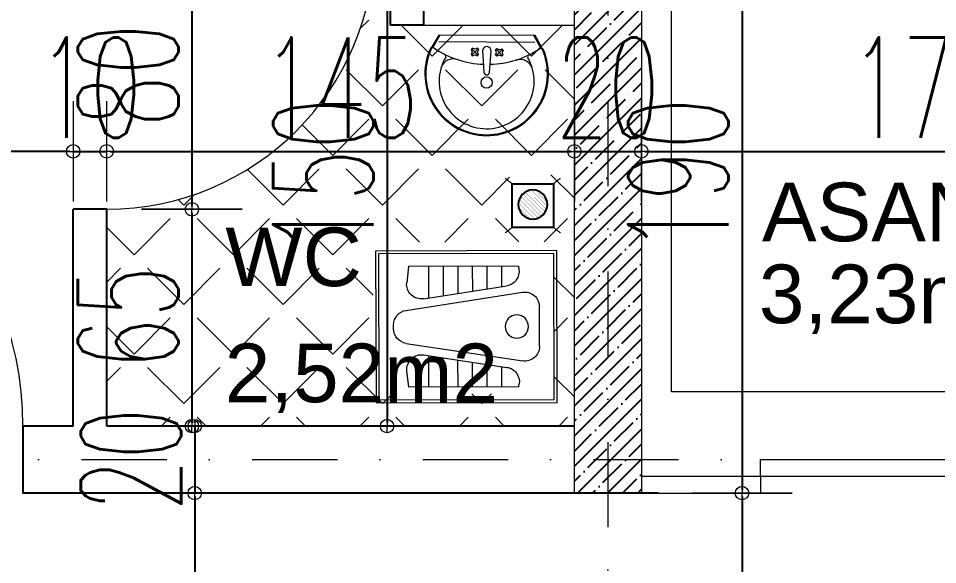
# Model space of a CAD drawing. Header units: millimetres. Extents: x -16104 to 67872, y -88009 to 12107.
# Drawn here: x 29758.6 to 30032.8, y 10768.7 to 10931.7 of the extents above; entities that cross this region are included whole.
import ezdxf

# ---------------------------------------------------------------- set-up
doc = ezdxf.new("R2010")
doc.units = ezdxf.units.MM
doc.linetypes.add('DASHDOTX2', pattern=[50.8, 25.4, -12.7, 0, -12.7])
doc.layers.get('0').update_dxf_attribs({"color": 241})
for name, color, linetype, lineweight in [('akslar', 144, 'Continuous', 20), ('duvar', 123, 'Continuous', 25), ('emsal&kolon', 1, 'Continuous', 5), ('kapı', 3, 'Continuous', 5), ('OLCU', 54, 'Continuous', 13), ('pencere', 5, 'Continuous', 5), ('TARAMA', 8, 'Continuous', 15), ('tefriş', 30, 'Continuous', 5), ('ÖLÇÜ', 252, 'Continuous', 20)]:
    doc.layers.add(name, color=color, linetype=linetype, lineweight=lineweight)
doc.styles.add('DIM', font='Txttw.shx', dxfattribs={"width": 0.6})
doc.dimstyles.new('50', dxfattribs={"dimscale": 0, "dimtxt": 30, "dimasz": 1, "dimexe": 0, "dimexo": 2, "dimgap": 4, "dimtad": 1, "dimdec": 0, "dimzin": 0, "dimdsep": 46, "dimtxsty": 'DIM', "dimblk1": 'DOT', "dimblk2": 'DOT', "dimsah": 1, "dimcen": 1.5, "dimdle": 3, "dimse1": 1, "dimse2": 1, "dimclrd": 256, "dimclre": 9, "dimclrt": 256, "dimadec": 0, "dimazin": 0, "dimtfac": 0.24, "dimtdec": 0, "dimtix": 1, "dimtmove": 2, "dimatfit": 3, "dimldrblk": 'DOT', "dimfxl": 0, "dimtolj": 1, "dimtzin": 15, "dimarcsym": 0})

# ---------------------------------------------------------------- blocks, each defined once
blk = doc.blocks.new('DOT')
for p, q in [((0, 15), (0, -15)), ((-2, 0), (0, 0)), ((2, 0), (0, 0))]:
    blk.add_line(p, q)
blk.add_circle((0, 0), 2)
blk = doc.blocks.new('*D2074')
at = {"layer": 'Defpoints', "color": 0, "transparency": 16777216}
for p in [(29810.34, 10954.73), (29810.35, 10874.73), (29810.35, 10874.73)]:
    blk.add_point(p, dxfattribs=at)
at = {"layer": 'OLCU', "lineweight": -2, "transparency": 16777216}
blk.add_line((29810.35, 10953.73), (29810.35, 10875.73), dxfattribs=at)
for p, rotation in [((29810.35, 10954.73), 90), ((29810.35, 10874.73), 270)]:
    blk.add_blockref('DOT', p, dxfattribs=dict(at, rotation=rotation))
at = {"layer": 'OLCU', "transparency": 16777216, "insert": (29791.35, 10914.73), "char_height": 30, "attachment_point": 5, "rotation": 90, "style": 'DIM'}
blk.add_mtext('\\A1;80', dxfattribs=at)
blk = doc.blocks.new('*D2358')
at = {"layer": 'Defpoints', "color": 0, "transparency": 16777216}
for p in [(29784.93, 10874.73), (29784.93, 10810.04), (29810.35, 10810.04)]:
    blk.add_point(p, dxfattribs=at)
at = {"layer": 'OLCU', "lineweight": -2, "transparency": 16777216}
blk.add_line((29810.35, 10873.73), (29810.35, 10811.04), dxfattribs=at)
for p, rotation in [((29810.35, 10874.73), 90), ((29810.35, 10810.04), 270)]:
    blk.add_blockref('DOT', p, dxfattribs=dict(at, rotation=rotation))
at = {"layer": 'OLCU', "transparency": 16777216, "insert": (29791.35, 10842.39), "char_height": 30, "attachment_point": 5, "rotation": 90, "style": 'DIM'}
blk.add_mtext('\\A1;65', dxfattribs=at)
blk = doc.blocks.new('*D2075')
at = {"layer": 'Defpoints', "color": 0, "transparency": 16777216}
for p in [(29811.18, 10810.04), (29811.18, 10790.04), (29811.18, 10790.04)]:
    blk.add_point(p, dxfattribs=at)
at = {"layer": 'OLCU', "lineweight": -2, "transparency": 16777216}
for p, q in [((29811.18, 10811.04), (29811.18, 10812.04)), ((29811.18, 10810.04), (29811.18, 10790.04)), ((29811.18, 10789.04), (29811.18, 10788.04))]:
    blk.add_line(p, q, dxfattribs=at)
for p, rotation in [((29811.18, 10810.04), 270), ((29811.18, 10790.04), 90)]:
    blk.add_blockref('DOT', p, dxfattribs=dict(at, rotation=rotation))
at = {"layer": 'OLCU', "transparency": 16777216, "insert": (29792.18, 10800.04), "char_height": 30, "attachment_point": 5, "rotation": 90, "style": 'DIM'}
blk.add_mtext('\\A1;20', dxfattribs=at)
blk = doc.blocks.new('*D2076')
at = {"layer": 'Defpoints', "color": 0, "transparency": 16777216}
for p in [(29811.18, 10790.04), (29811.18, 10650.04), (29811.18, 10650.04)]:
    blk.add_point(p, dxfattribs=at)
at = {"layer": 'OLCU', "lineweight": -2, "transparency": 16777216}
blk.add_line((29811.18, 10789.04), (29811.18, 10651.04), dxfattribs=at)
for p, rotation in [((29811.18, 10790.04), 90), ((29811.18, 10650.04), 270)]:
    blk.add_blockref('DOT', p, dxfattribs=dict(at, rotation=rotation))
at = {"layer": 'OLCU', "transparency": 16777216, "insert": (29792.18, 10720.04), "char_height": 30, "attachment_point": 5, "rotation": 90, "style": 'DIM'}
blk.add_mtext('\\A1;140', dxfattribs=at)
blk = doc.blocks.new('*D2364')
at = {"layer": 'Defpoints', "color": 0, "transparency": 16777216}
for p in [(29974.43, 10979.73), (29974.43, 10790.04), (29975.27, 10790.04)]:
    blk.add_point(p, dxfattribs=at)
at = {"layer": 'OLCU', "lineweight": -2, "transparency": 16777216}
blk.add_line((29974.43, 10978.73), (29974.43, 10791.04), dxfattribs=at)
for p, rotation in [((29974.43, 10979.73), 90), ((29974.43, 10790.04), 270)]:
    blk.add_blockref('DOT', p, dxfattribs=dict(at, rotation=rotation))
at = {"layer": 'OLCU', "transparency": 16777216, "insert": (29955.43, 10884.89), "char_height": 30, "attachment_point": 5, "rotation": 90, "style": 'DIM'}
blk.add_mtext('\\A1;190', dxfattribs=at)
blk = doc.blocks.new('*D2082')
at = {"layer": 'Defpoints', "color": 0, "transparency": 16777216}
for p in [(29868.55, 10959.73), (29868.55, 10810.04), (29868.55, 10810.04)]:
    blk.add_point(p, dxfattribs=at)
at = {"layer": 'OLCU', "lineweight": -2, "transparency": 16777216}
blk.add_line((29868.55, 10958.73), (29868.55, 10811.04), dxfattribs=at)
for p, rotation in [((29868.55, 10959.73), 90), ((29868.55, 10810.04), 270)]:
    blk.add_blockref('DOT', p, dxfattribs=dict(at, rotation=rotation))
at = {"layer": 'OLCU', "transparency": 16777216, "insert": (29849.55, 10884.89), "char_height": 30, "attachment_point": 5, "rotation": 90, "style": 'DIM'}
blk.add_mtext('\\A1;150', dxfattribs=at)
blk = doc.blocks.new('*D2366')
at = {"layer": 'Defpoints', "color": 0, "transparency": 16777216}
for p in [(29784.93, 10892.03), (29774.93, 10874.73), (29784.93, 10874.73)]:
    blk.add_point(p, dxfattribs=at)
at = {"layer": 'OLCU', "lineweight": -2, "transparency": 16777216}
for p, q in [((29773.93, 10892.03), (29772.93, 10892.03)), ((29774.93, 10892.03), (29784.93, 10892.03)), ((29785.93, 10892.03), (29786.93, 10892.03))]:
    blk.add_line(p, q, dxfattribs=at)
blk.add_blockref('DOT', (29774.93, 10892.03), dxfattribs=at)
at = {"layer": 'OLCU', "lineweight": -2, "transparency": 16777216, "rotation": 180}
blk.add_blockref('DOT', (29784.93, 10892.03), dxfattribs=at)
at = {"layer": 'OLCU', "transparency": 16777216, "insert": (29779.93, 10911.03), "char_height": 30, "attachment_point": 5, "style": 'DIM'}
blk.add_mtext('\\A1;10', dxfattribs=at)
blk = doc.blocks.new('*D2084')
at = {"layer": 'Defpoints', "color": 0, "transparency": 16777216}
for p in [(29644.93, 10892.03), (29644.93, 10874.73), (29774.93, 10874.73)]:
    blk.add_point(p, dxfattribs=at)
at = {"layer": 'OLCU', "lineweight": -2, "transparency": 16777216}
blk.add_line((29773.93, 10892.03), (29645.93, 10892.03), dxfattribs=at)
at = {"layer": 'OLCU', "lineweight": -2, "transparency": 16777216, "rotation": 180}
blk.add_blockref('DOT', (29644.93, 10892.03), dxfattribs=at)
at = {"layer": 'OLCU', "lineweight": -2, "transparency": 16777216}
blk.add_blockref('DOT', (29774.93, 10892.03), dxfattribs=at)
at = {"layer": 'OLCU', "transparency": 16777216, "insert": (29709.93, 10911.03), "char_height": 30, "attachment_point": 5, "style": 'DIM'}
blk.add_mtext('\\A1;130', dxfattribs=at)
blk = doc.blocks.new('*D2091')
at = {"layer": 'Defpoints', "color": 0, "transparency": 16777216}
for p in [(29784.93, 10892.03), (29924.43, 10892.03), (29924.43, 10892.03)]:
    blk.add_point(p, dxfattribs=at)
at = {"layer": 'OLCU', "lineweight": -2, "transparency": 16777216}
blk.add_line((29785.93, 10892.03), (29923.43, 10892.03), dxfattribs=at)
at = {"layer": 'OLCU', "lineweight": -2, "transparency": 16777216, "rotation": 180}
blk.add_blockref('DOT', (29784.93, 10892.03), dxfattribs=at)
at = {"layer": 'OLCU', "lineweight": -2, "transparency": 16777216}
blk.add_blockref('DOT', (29924.43, 10892.03), dxfattribs=at)
at = {"layer": 'OLCU', "transparency": 16777216, "insert": (29854.68, 10911.03), "char_height": 30, "attachment_point": 5, "style": 'DIM'}
blk.add_mtext('\\A1;145', dxfattribs=at)
blk = doc.blocks.new('*D2367')
at = {"layer": 'Defpoints', "color": 0, "transparency": 16777216}
for p in [(29924.43, 10892.03), (29944.43, 10892.03), (29944.43, 10892.03)]:
    blk.add_point(p, dxfattribs=at)
at = {"layer": 'OLCU', "lineweight": -2, "transparency": 16777216}
for p, q in [((29923.43, 10892.03), (29922.43, 10892.03)), ((29924.43, 10892.03), (29944.43, 10892.03)), ((29945.43, 10892.03), (29946.43, 10892.03))]:
    blk.add_line(p, q, dxfattribs=at)
blk.add_blockref('DOT', (29924.43, 10892.03), dxfattribs=at)
at = {"layer": 'OLCU', "lineweight": -2, "transparency": 16777216, "rotation": 180}
blk.add_blockref('DOT', (29944.43, 10892.03), dxfattribs=at)
at = {"layer": 'OLCU', "transparency": 16777216, "insert": (29934.43, 10911.03), "char_height": 30, "attachment_point": 5, "style": 'DIM'}
blk.add_mtext('\\A1;20', dxfattribs=at)
blk = doc.blocks.new('*D2092')
at = {"layer": 'Defpoints', "color": 0, "transparency": 16777216}
for p in [(29944.43, 10892.03), (30115.43, 10892.03), (30115.43, 10892.03)]:
    blk.add_point(p, dxfattribs=at)
at = {"layer": 'OLCU', "lineweight": -2, "transparency": 16777216}
blk.add_line((29945.43, 10892.03), (30114.43, 10892.03), dxfattribs=at)
at = {"layer": 'OLCU', "lineweight": -2, "transparency": 16777216, "rotation": 180}
blk.add_blockref('DOT', (29944.43, 10892.03), dxfattribs=at)
at = {"layer": 'OLCU', "lineweight": -2, "transparency": 16777216}
blk.add_blockref('DOT', (30115.43, 10892.03), dxfattribs=at)
at = {"layer": 'OLCU', "transparency": 16777216, "insert": (30029.93, 10911.03), "char_height": 30, "attachment_point": 5, "style": 'DIM'}
blk.add_mtext('\\A1;170', dxfattribs=at)
blk = doc.blocks.new('*D2298')
at = {"layer": 'Defpoints', "color": 0, "transparency": 16777216}
for p in [(29974.43, 10790.04), (29974.43, 10638.04), (29975.27, 10638.04)]:
    blk.add_point(p, dxfattribs=at)
at = {"layer": 'OLCU', "lineweight": -2, "transparency": 16777216}
blk.add_line((29974.43, 10789.04), (29974.43, 10639.04), dxfattribs=at)
for p, rotation in [((29974.43, 10790.04), 90), ((29974.43, 10638.04), 270)]:
    blk.add_blockref('DOT', p, dxfattribs=dict(at, rotation=rotation))
at = {"layer": 'OLCU', "transparency": 16777216, "insert": (29955.43, 10714.04), "char_height": 30, "attachment_point": 5, "rotation": 90, "style": 'DIM'}
blk.add_mtext('\\A1;152', dxfattribs=at)
blk = doc.blocks.new('hela taşı')
for p, q in [((2105.67, 990.71), (2105.67, 1042.71)), ((2105.67, 1042.71), (2167.67, 1042.71)), ((2106.67, 991.71), (2106.67, 1041.71)), ((2106.67, 1041.71), (2166.67, 1041.71)), ((2166.67, 1041.71), (2166.67, 991.71)), ((2167.67, 1042.71), (2167.67, 990.71)), ((2118.79, 1037.37), (2118.63, 1036.38)), ((2118.79, 1037.37), (2156.43, 1037.37)), ((2124.59, 1037.37), (2124.59, 1030.41)), ((2129.59, 1037.37), (2129.59, 1029.65)), ((2134.59, 1037.37), (2134.59, 1028.88)), ((2139.59, 1037.37), (2139.59, 1028.11)), ((2144.59, 1037.37), (2144.59, 1027.35)), ((2149.59, 1037.37), (2149.59, 1026.58)), ((2156.43, 1037.37), (2157.06, 1031.82)), ((2151.33, 1026.32), (2122.82, 1030.68)), ((2157.33, 1022.36), (2117.42, 1028.48)), ((2111.67, 1009.89), (2111.67, 1023.53)), ((2161.57, 1016), (2161.57, 1017.42)), ((2157.33, 1011.06), (2117.42, 1004.95)), ((2151.33, 1007.11), (2122.82, 1002.74)), ((2134.59, 996.05), (2134.59, 1004.54)), ((2139.59, 996.05), (2139.59, 1005.31)), ((2144.59, 996.05), (2144.59, 1006.07)), ((2149.59, 996.05), (2149.59, 1006.84)), ((2124.59, 996.05), (2124.59, 1003.01)), ((2129.59, 996.05), (2129.59, 1003.77)), ((2156.43, 996.05), (2157.06, 1001.61)), ((2118.79, 996.05), (2118.63, 997.04)), ((2118.79, 996.05), (2156.43, 996.05)), ((2166.67, 991.71), (2106.67, 991.71)), ((2167.67, 990.71), (2105.67, 990.71))]:
    blk.add_line(p, q)
blk.add_circle((2119.38, 1016.71), 4)
for centre, start, end in [((2123.58, 1035.63), 171.289, 261.289), ((2152.09, 1031.26), 261.289, 6.4139), ((2116.67, 1023.53), 81.289, 180), ((2156.57, 1017.42), 0, 81.289), ((2156.57, 1016), 278.711, 360), ((2116.67, 1009.89), 180, 278.711), ((2152.09, 1002.16), 353.5861, 98.711), ((2123.58, 997.8), 98.711, 188.711)]:
    blk.add_arc(centre, 5, start, end)
blk = doc.blocks.new('lavabo')
at = {"layer": 'tefriş', "linetype": 'Continuous'}
for p, q in [((-22.77, -4.94), (-19.92, 0)), ((-22.43, -5.14), (-19.46, 0)), ((-19.92, 0), (19.92, 0)), ((19.46, 0), (22.43, -5.14)), ((19.92, 0), (22.77, -4.94)), ((19.92, -2.7), (-19.92, -2.7)), ((-6.25, -5.54), (-6.77, -6.08)), ((-6.77, -6.08), (-6.31, -7.1)), ((-6.31, -7.1), (-6.71, -8.15)), ((-6.51, -5.81), (-3.84, -8.34)), ((-6.44, -8.41), (-3.91, -5.74)), ((-5.2, -5.94), (-6.25, -5.54)), ((-4.18, -5.48), (-5.2, -5.94)), ((-3.64, -6), (-4.18, -5.48)), ((-4.04, -7.04), (-3.64, -6)), ((-3.58, -8.07), (-4.04, -7.04)), ((-1.17, -15.33), (-1.76, -6.54)), ((1.76, -6.26), (1.14, -15.33)), ((3.38, -5.9), (3.91, -5.38)), ((3.81, -6.94), (3.38, -5.9)), ((3.38, -7.98), (3.81, -6.94)), ((6.25, -8.24), (3.65, -5.64)), ((6.25, -5.64), (3.65, -8.24)), ((3.91, -5.38), (4.95, -5.81)), ((4.95, -5.81), (5.99, -5.38)), ((5.99, -5.38), (6.51, -5.9)), ((6.51, -5.9), (6.08, -6.94)), ((6.08, -6.94), (6.51, -7.98)), ((-6.71, -8.15), (-6.17, -8.66)), ((-6.17, -8.66), (-5.15, -8.21)), ((-5.15, -8.21), (-4.1, -8.61)), ((-4.1, -8.61), (-3.58, -8.07)), ((3.91, -8.51), (3.38, -7.98)), ((4.95, -8.08), (3.91, -8.51)), ((5.99, -8.51), (4.95, -8.08)), ((6.51, -7.98), (5.99, -8.51))]:
    blk.add_line(p, q, dxfattribs=at)
at = {"layer": 'tefriş', "linetype": 'Continuous', "extrusion": (0, 0, -1)}
for centre, major_axis, ratio, start_param, end_param in [((0, -16), (-18.1, -18.1), 1, 5.497787, 7.48683), ((0, -16), (-17.82, -17.82), 1, 5.497787, 7.48683), ((-22.66, -5.93), (-0.566, -0.566), 1, 1.203644, 1.828723), ((-23.47, -4.54), (-0.566, 0.566), 1, 2.879793, 3.399519), ((-22.66, -5.93), (-0.283, 0.283), 1, -0.367152, 0.257926), ((-23.47, -4.54), (-0.849, -0.849), 1, 4.45059, 4.970315), ((-22.3, -6.09), (-0.566, -0.566), 1, 1.828723, 2.945097), ((-0.28, 26.67), (-27.35, -27.35), 1, 5.526576, 6.089571), ((0, -6.4), (-1.25, -1.25), 1, 0.7034, 3.844992), ((0, -16), (-18.1, -18.1), 1, 3.508745, 5.497787), ((0, -16), (-17.82, -17.82), 1, 3.508745, 5.497787), ((0.28, 26.67), (-27.35, -27.35), 1, 4.906004, 5.469573), ((22.3, -6.09), (-0.566, 0.566), 1, 0.196496, 1.31287), ((23.47, -4.54), (-0.849, 0.849), 1, 4.454463, 4.974188), ((23.47, -4.54), (-0.566, -0.566), 1, 6.025259, 6.544985), ((22.66, -5.93), (-0.283, 0.283), 1, 1.31287, 1.937948), ((22.66, -5.93), (-0.566, 0.566), 1, 1.31287, 1.937948), ((0, -19.04), (-13.92, 13.92), 1, 3.926991, 6.023888), ((-13.8, -15.22), (-3.8, -3.8), 1, 1.128011, 2.639725), ((-17.71, -8.76), (-0.566, -0.566), 1, 2.805213, 4.453092), ((0, -19.04), (-13.92, 13.92), 1, 1.830093, 3.926991), ((13.8, -15.22), (-3.8, -3.8), 1, 2.072664, 3.584378), ((17.71, -8.76), (-0.566, -0.566), 1, 0.259297, 1.907176), ((-0.01, -19.56), (0, 2.35), 0.991954, 1.570796326779968, 7.853981633959554), ((-0.01, -15.24), (-0.82, 0.82), 1, 2.438193, 5.415789)]:
    blk.add_ellipse(centre, major_axis=major_axis, ratio=ratio, start_param=start_param, end_param=end_param, dxfattribs=at)
blk = doc.blocks.new('A$C412C2498')
at = {"color": 5, "const_width": 0.6}
for points in [[(3.64, 24.29), (0.19, 27)], [(23.8, 24.29), (27.26, 27)], [(3.64, 2.95), (0.19, 0.24)], [(23.8, 2.95), (27.26, 0.24)]]:
    blk.add_lwpolyline(points, dxfattribs=at)
at = {"color": 5}
blk.add_lwpolyline([(23.8, 24.29), (3.64, 24.29), (3.64, 2.95), (23.8, 2.95)], close=True, dxfattribs=at)
at = {"const_width": 0.1}
for points in [[(6.68, 12.23), (14.63, 20.17)], [(6.76, 14.48), (12.37, 20.1)], [(7.15, 10.44), (16.41, 19.71)], [(7.89, 9.07), (17.79, 18.97)], [(8.8, 8), (18.86, 18.06)], [(9.96, 7.09), (19.77, 16.9)], [(11.26, 6.45), (20.41, 15.6)], [(13.03, 6.04), (20.82, 13.83)], [(14.77, 6.07), (20.78, 12.09)], [(17.41, 7.02), (19.84, 9.45)]]:
    blk.add_lwpolyline(points, dxfattribs=at)
blk.add_circle((13.74, 13.11), 7.12)
blk = doc.blocks.new('A$C5E2C1EC0')
at = {"xscale": 0.6105719971092185, "yscale": 0.6105719971092185, "zscale": 0.6105719971092185}
blk.add_blockref('A$C412C2498', (0, 0), dxfattribs=at)

msp = doc.modelspace()

# ---------------------------------------------------------------- hatches: boundary and pattern name
h = msp.add_hatch()
h.set_pattern_fill('ANSI35,_O', color=256)
h.set_pattern_definition([(45, (18012.7763, 0), (-4.490128, 4.490128), []), (45, (18017.2665, 0), (-4.490128, 4.490128), [7.9375, -1.5875, 0, -1.5875])])
h.paths.add_polyline_path([(29934.43, 10800.04), (29924.43, 10800.04), (29924.43, 10790.04), (29934.43, 10790.04)])
h.paths.add_polyline_path([(29944.43, 10800.04), (29934.43, 10800.04), (29934.43, 10790.04), (29944.43, 10790.04)])
h.paths.add_polyline_path([(29944.43, 10979.73), (30115.43, 10979.73), (30115.43, 10800.04), (30125.43, 10800.04), (30125.43, 10999.73), (29934.43, 10999.73), (29934.43, 10800.04), (29944.43, 10800.04)])
h.paths.add_polyline_path([(29934.43, 10999.73), (29924.43, 10999.73), (29924.43, 10800.04), (29934.43, 10800.04)])
h.paths.add_polyline_path([(30135.43, 10800.04), (30125.43, 10800.04), (30125.43, 10790.04), (30135.43, 10790.04)])
h.paths.add_polyline_path([(30125.43, 10800.04), (30115.43, 10800.04), (30115.43, 10790.04), (30125.43, 10790.04)])
h.paths.add_polyline_path([(30135.43, 10979.73), (30135.43, 10999.73), (30125.43, 10999.73), (30125.43, 10800.04), (30135.43, 10800.04)])
h.paths.add_polyline_path([(29932.93, 10855.96), (29932.93, 10913.82), (29977.93, 10913.82), (29977.93, 10855.96)], flags=9)
h.paths.add_polyline_path([(29912.36, 10933.53), (29956.5, 10933.53), (29956.5, 10888.53), (29912.36, 10888.53)], flags=9)
h.paths.add_polyline_path([(30103.36, 10933.53), (30147.5, 10933.53), (30147.5, 10888.53), (30103.36, 10888.53)], flags=9)
h.paths.add_polyline_path([(29877.34, 10974.53), (29947.17, 10975.92), (29946.82, 10993.69), (29876.99, 10992.3)], flags=9)
h.paths.add_polyline_path([(29878.08, 10941.72), (29932.81, 10942.81), (29932.48, 10959.2), (29877.75, 10958.11)], flags=9)
h.paths.add_polyline_path([(30130.59, 10941.31), (30185.33, 10942.4), (30185, 10958.78), (30130.27, 10957.69)], flags=9)
h.paths.add_polyline_path([(30122.9, 10974.55), (30192.74, 10975.94), (30192.38, 10993.71), (30122.55, 10992.32)], flags=9)
at = {"layer": 'TARAMA'}
h = msp.add_hatch(dxfattribs=at)
h.set_pattern_fill('ANGLE,_O', color=256, scale=3, angle=45)
h.set_pattern_definition([(135, (42047.079, -4e-09), (14.817423, 14.817423), [15.24, -5.715]), (45, (42047.079, -4e-09), (14.817423, -14.817423), [15.24, -5.715])])
h.paths.add_polyline_path([(29924.43, 10929.73), (29924.43, 10810.04), (29843.99, 10810.04), (29843.99, 10900.77, 0.187215), (29864.93, 10954.73), (29843.99, 10954.73), (29843.99, 10959.73), (29869.43, 10959.73), (29869.43, 10929.73), (29879.43, 10929.73)])
h.paths.add_polyline_path([(29905.12, 10887.94), (29905.12, 10874.91), (29917.44, 10874.91), (29917.44, 10887.94)], flags=16)
h.paths.add_polyline_path([(29906.94, 10881.3), (29911.7, 10886.06, -0.064205), (29912.78, 10885.8), (29907.2, 10880.22, -0.064205)], flags=0)
h.paths.add_polyline_path([(29864.37, 10864.88), (29864.49, 10819.58), (29918.5, 10819.72), (29918.38, 10865.02)], flags=16)
h.paths.add_polyline_path([(29865.24, 10864.01), (29865.36, 10820.45), (29917.63, 10820.58), (29917.51, 10864.14)], flags=0)
h.paths.add_polyline_path([(29880.13, 10860.27), (29880.16, 10850.87), (29901.93, 10854.26), (29901.91, 10860.32)], flags=0)
h.paths.add_polyline_path([(29880.2, 10833.67), (29880.23, 10824.27), (29902.01, 10824.32), (29901.99, 10830.39)], flags=0)
h.paths.add_polyline_path([(29843.99, 10900.77), (29843.99, 10810.04), (29796.93, 10810.04), (29784.93, 10810.04), (29784.93, 10874.73), (29784.93, 10874.73, 0.210663)])
edge = h.paths.add_edge_path(flags=16)
edge.add_ellipse((29792.59, 10855.71), major_axis=(0.407, 0.407), ratio=1, start_angle=255.3835, end_angle=285.1616)
edge.add_ellipse((29793.59, 10855.14), major_axis=(0.407, 0.407), ratio=1, start_angle=69.3472, end_angle=105.1616)
h.paths.add_polyline_path([(29795.14, 10843.52), (29794.4, 10843.21), (29793.65, 10843.51), (29793.27, 10843.13), (29793.59, 10842.38), (29793.28, 10841.63), (29793.66, 10841.26), (29794.41, 10841.57), (29795.16, 10841.27), (29795.53, 10841.65), (29795.22, 10842.39), (29795.52, 10843.14)], flags=16)
h.paths.add_polyline_path([(29795.26, 10836.25), (29794.52, 10835.92), (29793.76, 10836.2), (29793.4, 10835.81), (29793.73, 10835.07), (29793.45, 10834.32), (29793.84, 10833.95), (29794.57, 10834.28), (29795.33, 10834), (29795.7, 10834.39), (29795.36, 10835.13), (29795.65, 10835.88)], flags=16)
h.paths.add_polyline_path([(29843.99, 10959.73), (29843.99, 10954.73), (29784.93, 10954.73), (29784.93, 10959.73)])
h.paths.add_polyline_path([(29956.5, 10933.53), (29912.36, 10933.53), (29912.36, 10888.53), (29956.5, 10888.53)], flags=9)
h.paths.add_polyline_path([(29896.57, 10873.77), (29808.28, 10873.77), (29808.28, 10843.99), (29896.57, 10843.99)], flags=9)
h.paths.add_polyline_path([(29895.14, 10908.48), (29846.92, 10908.48), (29846.92, 10881.64), (29895.14, 10881.64)], flags=24)

# ---------------------------------------------------------------- linework, layer by layer
at = {"layer": 'akslar', "linetype": 'DASHDOTX2'}
for p, q in [((29934.43, 11925.04), (29934.43, 9115.54)), ((28504.93, 10800.04), (31554.93, 10800.04))]:
    msp.add_line(p, q, dxfattribs=at)
at = {"layer": 'duvar'}
for p, q in [((29869.43, 10959.73), (29869.43, 10929.73)), ((29879.43, 10939.73), (29879.43, 10929.73)), ((29879.43, 10929.73), (29869.43, 10929.73)), ((29774.93, 10810.04), (29774.93, 10874.73)), ((29784.93, 10874.73), (29774.93, 10874.73)), ((29784.93, 10810.04), (29784.93, 10874.73)), ((29784.93, 10810.04), (29784.93, 10874.73)), ((29784.93, 10810.04), (29784.93, 10874.73)), ((29774.93, 10810.04), (29759.93, 10810.04)), ((29774.93, 10810.04), (29759.93, 10810.04)), ((29759.93, 10810.04), (29759.93, 10790.04)), ((29924.43, 10810.04), (29784.93, 10810.04)), ((29949.43, 10790.04), (29759.93, 10790.04)), ((29949.43, 10790.04), (29759.93, 10790.04)), ((29818.93, 10790.04), (29784.93, 10790.04)), ((29818.93, 10790.04), (29796.93, 10790.04)), ((29929.43, 10790.04), (29828.93, 10790.04))]:
    msp.add_line(p, q, dxfattribs=at)
at = {"layer": 'emsal&kolon'}
msp.add_lwpolyline([(29944.43, 10790.04), (29924.43, 10790.04), (29924.43, 10999.73), (30135.43, 10999.73), (30135.43, 10979.73), (30135.43, 10790.04), (30115.43, 10790.04), (30115.43, 10979.73), (29944.43, 10979.73), (29944.43, 10790.04)], dxfattribs=at)
at = {"layer": 'kapı'}
for p, q in [((29979.93, 10800.04), (30079.93, 10800.04)), ((29979.93, 10795.04), (29979.93, 10800.04)), ((29944.43, 10795.04), (29979.93, 10795.04)), ((29979.93, 10795.04), (29979.93, 10790.04)), ((29979.93, 10795.04), (30079.93, 10795.04)), ((29949.43, 10790.04), (29979.93, 10790.04))]:
    msp.add_line(p, q, dxfattribs=at)
for centre, radius, start, end in [((29784.93, 10954.73), 80, 270, 0), ((29659.93, 10810.04), 100, 0, 90)]:
    msp.add_arc(centre, radius, start, end, dxfattribs=at)
at = {"layer": 'pencere'}
msp.add_line((29879.43, 10929.73), (29924.43, 10929.73), dxfattribs=at)
at = {"layer": 'ÖLÇÜ'}
msp.add_lwpolyline([(29953.42, 10952.45), (30106.04, 10952.45), (30106.04, 10820.23), (29953.42, 10820.23)], close=True, dxfattribs=at)

# ---------------------------------------------------------------- block references
at = {"ltscale": 50, "xscale": -1, "rotation": 180}
msp.add_blockref('A$C5E2C1EC0', (29903.64, 10884.17), dxfattribs=at)
at = {"layer": 'tefriş', "xscale": -0.7200000000257735, "yscale": 0.720000000030268, "zscale": 0.7200000000000002, "rotation": 359.6165226518136}
msp.add_blockref('lavabo', (29898.34, 10926.66), dxfattribs=at)
at = {"layer": 'tefriş', "lineweight": 25, "xscale": -0.8711999999906481, "yscale": 0.8712000000014086, "zscale": 0.8712000000000001, "rotation": 0.1493192762102069}
msp.add_blockref('hela taşı', (31755.98, 9958.8), dxfattribs=at)

# ---------------------------------------------------------------- texts
at = {"layer": 'emsal&kolon', "char_height": 17.5, "width": 1076.8413}
for s, insert, attachment_point in [('{\\fArial|b0|i0|c162|p34;ASANSÖR}', (30099.91, 10864.95), 9), ('{\\fArial|b0|i0|c162|p34;WC}', (29861.03, 10851.55), 9), ('{\\fArial|b0|i0|c162|p34;3,23m2}', (30060.99, 10837.49), 9), ('{\\fArial|b0|i0|c162|p34;2,52m2}', (29820.13, 10813.9), 7)]:
    msp.add_mtext(s, dxfattribs=dict(at, insert=insert, attachment_point=attachment_point))

# ---------------------------------------------------------------- dimensions: what is measured, and where the dimension line sits
at = {"layer": 'OLCU'}
for base, p1, p2, text, picture, middle in [((29974.43, 10790.04), (29974.43, 10979.73), (29975.27, 10790.04), '190', '*D2364', (29955.43, 10884.89)), ((29868.55, 10810.04), (29868.55, 10959.73), (29868.55, 10810.04), '150', '*D2082', (29849.55, 10884.89)), ((29811.18, 10650.04), (29811.18, 10790.04), (29811.18, 10650.04), '140', '*D2076', (29792.18, 10720.04)), ((29974.43, 10638.04), (29974.43, 10790.04), (29975.27, 10638.04), '152', '*D2298', (29955.43, 10714.04))]:
    dim = msp.add_linear_dim(base=base, p1=p1, p2=p2, angle=90, text=text, dimstyle='50', override={"dimscale": 1}, dxfattribs=at)
    dim.commit()
    dim.dimension.update_dxf_attribs({"geometry": picture, "text_midpoint": middle})
for base, p1, p2, picture, middle in [((29810.35, 10874.73), (29810.34, 10954.73), (29810.35, 10874.73), '*D2074', (29791.35, 10914.73)), ((29810.35, 10810.04), (29784.93, 10874.73), (29784.93, 10810.04), '*D2358', (29791.35, 10842.39)), ((29811.18, 10790.04), (29811.18, 10810.04), (29811.18, 10790.04), '*D2075', (29792.18, 10800.04))]:
    dim = msp.add_linear_dim(base=base, p1=p1, p2=p2, angle=90, dimstyle='50', override={"dimscale": 1}, dxfattribs=at)
    dim.commit()
    dim.dimension.update_dxf_attribs({"geometry": picture, "text_midpoint": middle})
for base, p1, p2, picture, middle in [((29644.93, 10892.03), (29774.93, 10874.73), (29644.93, 10874.73), '*D2084', (29709.93, 10911.03)), ((29784.93, 10892.03), (29774.93, 10874.73), (29784.93, 10874.73), '*D2366', (29779.93, 10911.03)), ((29944.43, 10892.03), (29924.43, 10892.03), (29944.43, 10892.03), '*D2367', (29934.43, 10911.03))]:
    dim = msp.add_linear_dim(base=base, p1=p1, p2=p2, dimstyle='50', override={"dimscale": 1}, dxfattribs=at)
    dim.commit()
    dim.dimension.update_dxf_attribs({"geometry": picture, "text_midpoint": middle})
for base, p1, p2, text, picture, middle in [((29924.43, 10892.03), (29784.93, 10892.03), (29924.43, 10892.03), '145', '*D2091', (29854.68, 10911.03)), ((30115.43, 10892.03), (29944.43, 10892.03), (30115.43, 10892.03), '170', '*D2092', (30029.93, 10911.03))]:
    dim = msp.add_linear_dim(base=base, p1=p1, p2=p2, text=text, dimstyle='50', override={"dimscale": 1}, dxfattribs=at)
    dim.commit()
    dim.dimension.update_dxf_attribs({"geometry": picture, "text_midpoint": middle})

doc.saveas('drawing.dxf')
